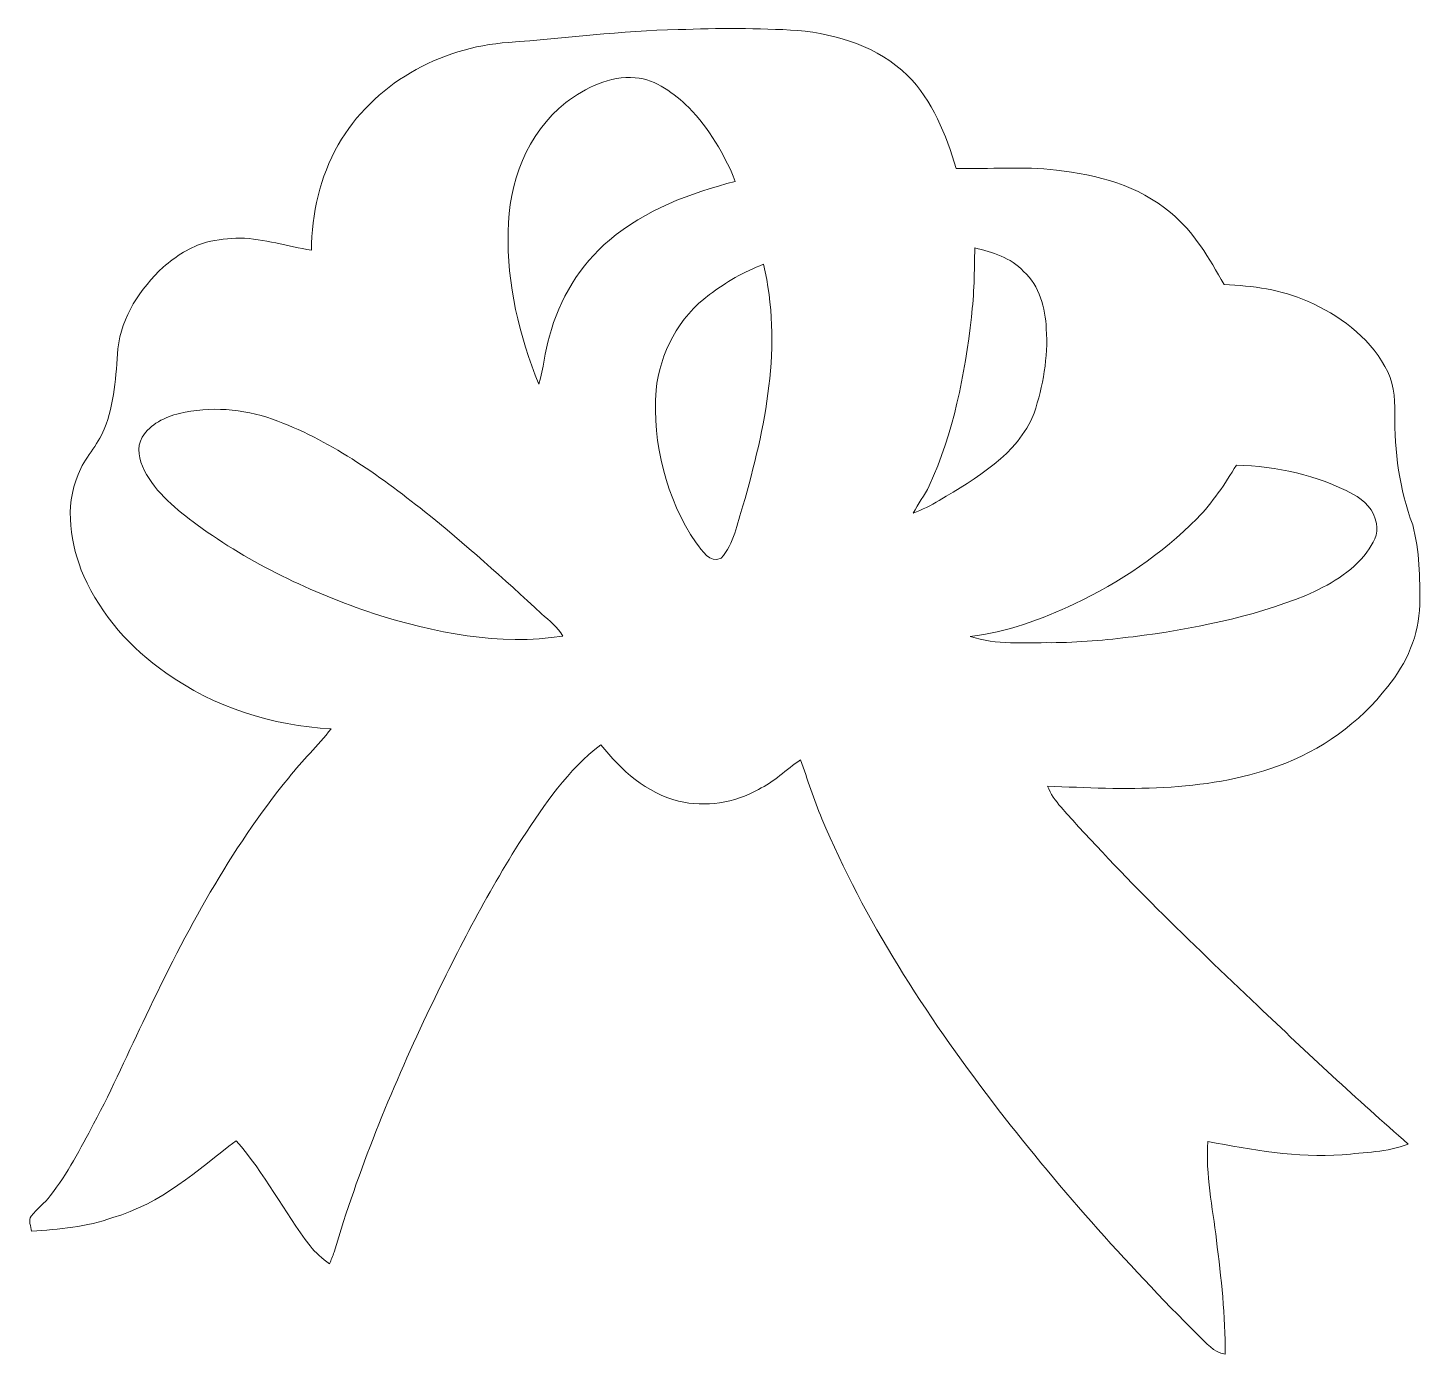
# Model space of a CAD drawing. Header units: centimetres. Extents: x -16.2 to 16.2, y -15.4 to 15.4.
import ezdxf

# ---------------------------------------------------------------- set-up
doc = ezdxf.new("R2010")
doc.units = ezdxf.units.CM
doc.header["$MEASUREMENT"] = 0
doc.layers.add('Layer 1', color=7, linetype='Continuous')

msp = doc.modelspace()

# ---------------------------------------------------------------- linework, layer by layer
at = {"layer": 'Layer 1', "color": 251, "lineweight": 9}
for points, knots in [([(-1.08236, 15.39453), (-0.15561, 15.43651), (0.77326, 15.43157), (1.69965, 15.37583), (1.69965, 15.37583), (2.62393, 15.29011), (3.57255, 14.99272), (4.24917, 14.33091), (4.24917, 14.33091), (4.84219, 13.74494), (5.14876, 12.94978), (5.3823, 12.16662), (5.3823, 12.16662), (6.16017, 12.14263), (6.94193, 12.22094), (7.71804, 12.12463), (7.71804, 12.12463), (8.65925, 12.01845), (9.63644, 11.76974), (10.36952, 11.13756), (10.36952, 11.13756), (10.92232, 10.6973), (11.27122, 10.06794), (11.61941, 9.4661), (11.61941, 9.4661), (12.2784, 9.43012), (12.95432, 9.35498), (13.56004, 9.07452), (13.56004, 9.07452), (14.29064, 8.76372), (14.96656, 8.26066), (15.36273, 7.5604), (15.36273, 7.5604), (15.55605, 7.23267), (15.60297, 6.83861), (15.58886, 6.46361), (15.58886, 6.46361), (15.5871, 5.58555), (15.69399, 4.69796), (16.00796, 3.87281), (16.00796, 3.87281), (16.16883, 3.2685), (16.18153, 2.63597), (16.17024, 2.01402), (16.17024, 2.01402), (16.16001, 1.31552), (15.8672, 0.64454), (15.42659, 0.11043), (15.42659, 0.11043), (14.77289, -0.73412), (13.87295, -1.38534), (12.86542, -1.73988), (12.86542, -1.73988), (11.1548, -2.36501), (9.29742, -2.28775), (7.50814, -2.20414), (7.50814, -2.20414), (7.58187, -2.38547), (7.69546, -2.5488), (7.82528, -2.69485), (7.82528, -2.69485), (9.26215, -4.32292), (10.83236, -5.82682), (12.40645, -7.32048), (12.40645, -7.32048), (13.55122, -8.41373), (14.71115, -9.49253), (15.9046, -10.53287), (15.9046, -10.53287), (15.4153, -10.72302), (14.88366, -10.73325), (14.3679, -10.78264), (14.3679, -10.78264), (13.31309, -10.85496), (12.26887, -10.67328), (11.23911, -10.47219), (11.23911, -10.47219), (11.18937, -11.24478), (11.35024, -12.00501), (11.44125, -12.76807), (11.44125, -12.76807), (11.55132, -13.64825), (11.65045, -14.53372), (11.64304, -15.42237), (11.64304, -15.42237), (11.37387, -15.38215), (11.2056, -15.1592), (11.02074, -14.98634), (11.02074, -14.98634), (9.30836, -13.2796), (7.69899, -11.46773), (6.22685, -9.54968), (6.22685, -9.54968), (4.67215, -7.50921), (3.25364, -5.33822), (2.26092, -2.96438), (2.26092, -2.96438), (2.07112, -2.5167), (1.93107, -2.05033), (1.75962, -1.59595), (1.75962, -1.59595), (1.42872, -1.81785), (1.1472, -2.11101), (0.78313, -2.28281), (0.78313, -2.28281), (0.22504, -2.59608), (-0.44912, -2.70579), (-1.07354, -2.5548), (-1.07354, -2.5548), (-1.81966, -2.37206), (-2.41339, -1.83231), (-2.88258, -1.24776), (-2.88258, -1.24776), (-3.6534, -1.81961), (-4.18821, -2.63241), (-4.71138, -3.42193), (-4.71138, -3.42193), (-5.54993, -4.72968), (-6.26008, -6.11539), (-6.92965, -7.51592), (-6.92965, -7.51592), (-7.77526, -9.30732), (-8.52844, -11.14776), (-9.09112, -13.04888), (-9.09112, -13.04888), (-9.12075, -13.14166), (-9.15885, -13.23162), (-9.19836, -13.32087), (-9.19836, -13.32087), (-9.35923, -13.19282), (-9.52821, -13.07005), (-9.65062, -12.90283), (-9.65062, -12.90283), (-10.25705, -12.11049), (-10.70719, -11.20668), (-11.37006, -10.45597), (-11.37006, -10.45597), (-12.25836, -11.14706), (-13.13395, -11.92705), (-14.23779, -12.24596), (-14.23779, -12.24596), (-14.84528, -12.46257), (-15.49262, -12.51372), (-16.1308, -12.56311), (-16.1308, -12.56311), (-16.14103, -12.44704), (-16.21688, -12.31334), (-16.1375, -12.21139), (-16.1375, -12.21139), (-16.00486, -12.03994), (-15.826, -11.91012), (-15.69547, -11.73584), (-15.69547, -11.73584), (-15.28625, -11.22573), (-14.99521, -10.63518), (-14.68617, -10.06227), (-14.68617, -10.06227), (-14.24097, -9.24206), (-13.87549, -8.38304), (-13.46556, -7.5452), (-13.46556, -7.5452), (-12.54199, -5.59927), (-11.51082, -3.68581), (-10.14557, -2.00941), (-10.14557, -2.00941), (-9.83583, -1.61394), (-9.46541, -1.27034), (-9.15956, -0.87135), (-9.15956, -0.87135), (-10.52728, -0.80361), (-11.88829, -0.37181), (-13.00448, 0.43005), (-13.00448, 0.43005), (-13.8254, 0.99344), (-14.50626, 1.77202), (-14.91724, 2.68113), (-14.91724, 2.68113), (-15.23051, 3.41949), (-15.36527, 4.2838), (-15.04742, 5.04333), (-15.04742, 5.04333), (-14.90207, 5.4275), (-14.58845, 5.71748), (-14.43958, 6.0999), (-14.43958, 6.0999), (-14.20216, 6.69397), (-14.1623, 7.34097), (-14.12243, 7.97209), (-14.12243, 7.97209), (-14.04024, 8.7161), (-13.59644, 9.36662), (-13.06763, 9.8718), (-13.06763, 9.8718), (-12.76777, 10.11839), (-12.43721, 10.34734), (-12.05763, 10.44859), (-12.05763, 10.44859), (-11.80257, 10.50821), (-11.54116, 10.54207), (-11.2794, 10.5449), (-11.2794, 10.5449), (-10.71425, 10.52937), (-10.17379, 10.35193), (-9.61958, 10.26232), (-9.61958, 10.26232), (-9.60406, 11.11251), (-9.42308, 11.97118), (-8.9941, 12.71271), (-8.9941, 12.71271), (-8.19612, 14.11712), (-6.6245, 14.99131), (-5.03241, 15.09679), (-5.03241, 15.09679), (-3.71514, 15.18992), (-2.40421, 15.37583), (-1.08236, 15.39453), (-1.08236, 15.39453), (-1.08236, 15.39453), (-1.08236, 15.39453), (-1.08236, 15.39453)], [0, 0, 0, 0, 0.01785714, 0.01785714, 0.01785714, 0.01785714, 0.03571429, 0.03571429, 0.03571429, 0.03571429, 0.05357143, 0.05357143, 0.05357143, 0.05357143, 0.07142857, 0.07142857, 0.07142857, 0.07142857, 0.08928571, 0.08928571, 0.08928571, 0.08928571, 0.10714286, 0.10714286, 0.10714286, 0.10714286, 0.125, 0.125, 0.125, 0.125, 0.14285714, 0.14285714, 0.14285714, 0.14285714, 0.16071429, 0.16071429, 0.16071429, 0.16071429, 0.17857143, 0.17857143, 0.17857143, 0.17857143, 0.19642857, 0.19642857, 0.19642857, 0.19642857, 0.21428571, 0.21428571, 0.21428571, 0.21428571, 0.23214286, 0.23214286, 0.23214286, 0.23214286, 0.25, 0.25, 0.25, 0.25, 0.26785714, 0.26785714, 0.26785714, 0.26785714, 0.28571429, 0.28571429, 0.28571429, 0.28571429, 0.30357143, 0.30357143, 0.30357143, 0.30357143, 0.32142857, 0.32142857, 0.32142857, 0.32142857, 0.33928571, 0.33928571, 0.33928571, 0.33928571, 0.35714286, 0.35714286, 0.35714286, 0.35714286, 0.375, 0.375, 0.375, 0.375, 0.39285714, 0.39285714, 0.39285714, 0.39285714, 0.41071429, 0.41071429, 0.41071429, 0.41071429, 0.42857143, 0.42857143, 0.42857143, 0.42857143, 0.44642857, 0.44642857, 0.44642857, 0.44642857, 0.46428571, 0.46428571, 0.46428571, 0.46428571, 0.48214286, 0.48214286, 0.48214286, 0.48214286, 0.5, 0.5, 0.5, 0.5, 0.51785714, 0.51785714, 0.51785714, 0.51785714, 0.53571429, 0.53571429, 0.53571429, 0.53571429, 0.55357143, 0.55357143, 0.55357143, 0.55357143, 0.57142857, 0.57142857, 0.57142857, 0.57142857, 0.58928571, 0.58928571, 0.58928571, 0.58928571, 0.60714286, 0.60714286, 0.60714286, 0.60714286, 0.625, 0.625, 0.625, 0.625, 0.64285714, 0.64285714, 0.64285714, 0.64285714, 0.66071429, 0.66071429, 0.66071429, 0.66071429, 0.67857143, 0.67857143, 0.67857143, 0.67857143, 0.69642857, 0.69642857, 0.69642857, 0.69642857, 0.71428571, 0.71428571, 0.71428571, 0.71428571, 0.73214286, 0.73214286, 0.73214286, 0.73214286, 0.75, 0.75, 0.75, 0.75, 0.76785714, 0.76785714, 0.76785714, 0.76785714, 0.78571429, 0.78571429, 0.78571429, 0.78571429, 0.80357143, 0.80357143, 0.80357143, 0.80357143, 0.82142857, 0.82142857, 0.82142857, 0.82142857, 0.83928571, 0.83928571, 0.83928571, 0.83928571, 0.85714286, 0.85714286, 0.85714286, 0.85714286, 0.875, 0.875, 0.875, 0.875, 0.89285714, 0.89285714, 0.89285714, 0.89285714, 0.91071429, 0.91071429, 0.91071429, 0.91071429, 0.92857143, 0.92857143, 0.92857143, 0.92857143, 0.94642857, 0.94642857, 0.94642857, 0.94642857, 0.96428571, 0.96428571, 0.96428571, 0.96428571, 1, 1, 1, 1]), ([(-3.70067, 13.69873), (-4.59602, 12.98506), (-5.04088, 11.81878), (-5.03735, 10.69341), (-5.03735, 10.69341), (-5.07545, 9.47633), (-4.78053, 8.26983), (-4.33003, 7.14623), (-4.33003, 7.14623), (-4.21643, 7.50995), (-4.18715, 7.89377), (-4.08167, 8.25925), (-4.08167, 8.25925), (-3.84531, 9.11756), (-3.37647, 9.92648), (-2.68256, 10.49445), (-2.68256, 10.49445), (-1.85247, 11.21023), (-0.80049, 11.59053), (0.2455, 11.86428), (0.2455, 11.86428), (-0.00921, 12.49399), (-0.3634, 13.09442), (-0.83788, 13.58408), (-0.83788, 13.58408), (-1.18113, 13.91428), (-1.59247, 14.2286), (-2.08213, 14.27658), (-2.08213, 14.27658), (-2.6755, 14.32597), (-3.23748, 14.04233), (-3.70067, 13.69873), (-3.70067, 13.69873), (-3.70067, 13.69873), (-3.70067, 13.69873), (-3.70067, 13.69873)], [0, 0, 0, 0, 0.1, 0.1, 0.1, 0.1, 0.2, 0.2, 0.2, 0.2, 0.3, 0.3, 0.3, 0.3, 0.4, 0.4, 0.4, 0.4, 0.5, 0.5, 0.5, 0.5, 0.6, 0.6, 0.6, 0.6, 0.7, 0.7, 0.7, 0.7, 0.8, 0.8, 0.8, 0.8, 1, 1, 1, 1]), ([(5.81798, 10.31594), (5.8088, 9.77866), (5.80563, 9.23997), (5.7386, 8.70586), (5.7386, 8.70586), (5.58479, 7.3639), (5.32691, 6.01382), (4.75788, 4.78051), (4.75788, 4.78051), (4.64852, 4.55967), (4.50141, 4.3607), (4.38499, 4.1441), (4.38499, 4.1441), (4.5949, 4.22488), (4.79774, 4.32437), (4.9893, 4.4429), (4.9893, 4.4429), (5.84585, 4.95443), (6.80399, 5.49806), (7.20087, 6.46925), (7.20087, 6.46925), (7.40019, 7.10178), (7.53177, 7.76818), (7.48132, 8.43423), (7.48132, 8.43423), (7.46157, 8.91965), (7.32716, 9.43294), (6.95463, 9.7702), (6.95463, 9.7702), (6.6597, 10.09616), (6.22685, 10.21046), (5.81798, 10.31594), (5.81798, 10.31594), (5.81798, 10.31594), (5.81798, 10.31594), (5.81798, 10.31594)], [0, 0, 0, 0, 0.1, 0.1, 0.1, 0.1, 0.2, 0.2, 0.2, 0.2, 0.3, 0.3, 0.3, 0.3, 0.4, 0.4, 0.4, 0.4, 0.5, 0.5, 0.5, 0.5, 0.6, 0.6, 0.6, 0.6, 0.7, 0.7, 0.7, 0.7, 0.8, 0.8, 0.8, 0.8, 1, 1, 1, 1]), ([(-0.3581, 9.22868), (-1.0619, 8.70833), (-1.51486, 7.87331), (-1.59635, 7.00442), (-1.59635, 7.00442), (-1.68878, 5.76193), (-1.36387, 4.48805), (-0.66714, 3.453), (-0.66714, 3.453), (-0.5225, 3.29073), (-0.35352, 2.95911), (-0.0847, 3.0974), (-0.0847, 3.0974), (0.22151, 3.4329), (0.28501, 3.9028), (0.42224, 4.31872), (0.42224, 4.31872), (0.94788, 6.12671), (1.35111, 8.06663), (0.90096, 9.9353), (0.90096, 9.9353), (0.44799, 9.76667), (0.02713, 9.51902), (-0.3581, 9.22868), (-0.3581, 9.22868), (-0.3581, 9.22868), (-0.3581, 9.22868), (-0.3581, 9.22868)], [0, 0, 0, 0, 0.125, 0.125, 0.125, 0.125, 0.25, 0.25, 0.25, 0.25, 0.375, 0.375, 0.375, 0.375, 0.5, 0.5, 0.5, 0.5, 0.625, 0.625, 0.625, 0.625, 0.75, 0.75, 0.75, 0.75, 1, 1, 1, 1]), ([(-12.69157, 6.46467), (-13.02283, 6.38177), (-13.37278, 6.21984), (-13.5534, 5.91539), (-13.5534, 5.91539), (-13.69734, 5.67692), (-13.6222, 5.37917), (-13.51072, 5.14352), (-13.51072, 5.14352), (-13.23238, 4.60941), (-12.75013, 4.22665), (-12.27741, 3.87316), (-12.27741, 3.87316), (-11.03245, 2.96652), (-9.62805, 2.29695), (-8.17072, 1.80977), (-8.17072, 1.80977), (-6.75326, 1.36773), (-5.25148, 1.04882), (-3.76417, 1.28624), (-3.76417, 1.28624), (-3.88482, 1.49615), (-4.08344, 1.64184), (-4.26053, 1.80024), (-4.26053, 1.80024), (-5.146, 2.62221), (-6.04418, 3.43254), (-6.98891, 4.18643), (-6.98891, 4.18643), (-8.07053, 5.04262), (-9.21494, 5.8653), (-10.52551, 6.33097), (-10.52551, 6.33097), (-11.21555, 6.58003), (-11.97613, 6.62977), (-12.69157, 6.46467), (-12.69157, 6.46467), (-12.69157, 6.46467), (-12.69157, 6.46467), (-12.69157, 6.46467)], [0, 0, 0, 0, 0.09090909, 0.09090909, 0.09090909, 0.09090909, 0.18181818, 0.18181818, 0.18181818, 0.18181818, 0.27272727, 0.27272727, 0.27272727, 0.27272727, 0.36363636, 0.36363636, 0.36363636, 0.36363636, 0.45454545, 0.45454545, 0.45454545, 0.45454545, 0.54545455, 0.54545455, 0.54545455, 0.54545455, 0.63636364, 0.63636364, 0.63636364, 0.63636364, 0.72727273, 0.72727273, 0.72727273, 0.72727273, 0.81818182, 0.81818182, 0.81818182, 0.81818182, 1, 1, 1, 1]), ([(11.90622, 5.26487), (11.64022, 4.82249), (11.3513, 4.38892), (10.98935, 4.01851), (10.98935, 4.01851), (10.16879, 3.1916), (9.18842, 2.53437), (8.13961, 2.03237), (8.13961, 2.03237), (7.36808, 1.67783), (6.56128, 1.37267), (5.71179, 1.27707), (5.71179, 1.27707), (6.31857, 1.07387), (6.96733, 1.13843), (7.59562, 1.13137), (7.59562, 1.13137), (8.23345, 1.13208), (8.86915, 1.19487), (9.50204, 1.27002), (9.50204, 1.27002), (10.8694, 1.44464), (12.23677, 1.71381), (13.52053, 2.22887), (13.52053, 2.22887), (14.05322, 2.46593), (14.59191, 2.7605), (14.94363, 3.23957), (14.94363, 3.23957), (15.08192, 3.42972), (15.21809, 3.65762), (15.16412, 3.90456), (15.16412, 3.90456), (15.11755, 4.21183), (14.87943, 4.44748), (14.61731, 4.59001), (14.61731, 4.59001), (13.78723, 5.03345), (12.84178, 5.23524), (11.90622, 5.26487)], [0, 0, 0, 0, 0.09090909, 0.09090909, 0.09090909, 0.09090909, 0.18181818, 0.18181818, 0.18181818, 0.18181818, 0.27272727, 0.27272727, 0.27272727, 0.27272727, 0.36363636, 0.36363636, 0.36363636, 0.36363636, 0.45454545, 0.45454545, 0.45454545, 0.45454545, 0.54545455, 0.54545455, 0.54545455, 0.54545455, 0.63636364, 0.63636364, 0.63636364, 0.63636364, 0.72727273, 0.72727273, 0.72727273, 0.72727273, 0.81818182, 0.81818182, 0.81818182, 0.81818182, 1, 1, 1, 1])]:
    msp.add_open_spline(points, degree=3, knots=knots, dxfattribs=at)

doc.saveas('drawing.dxf')
